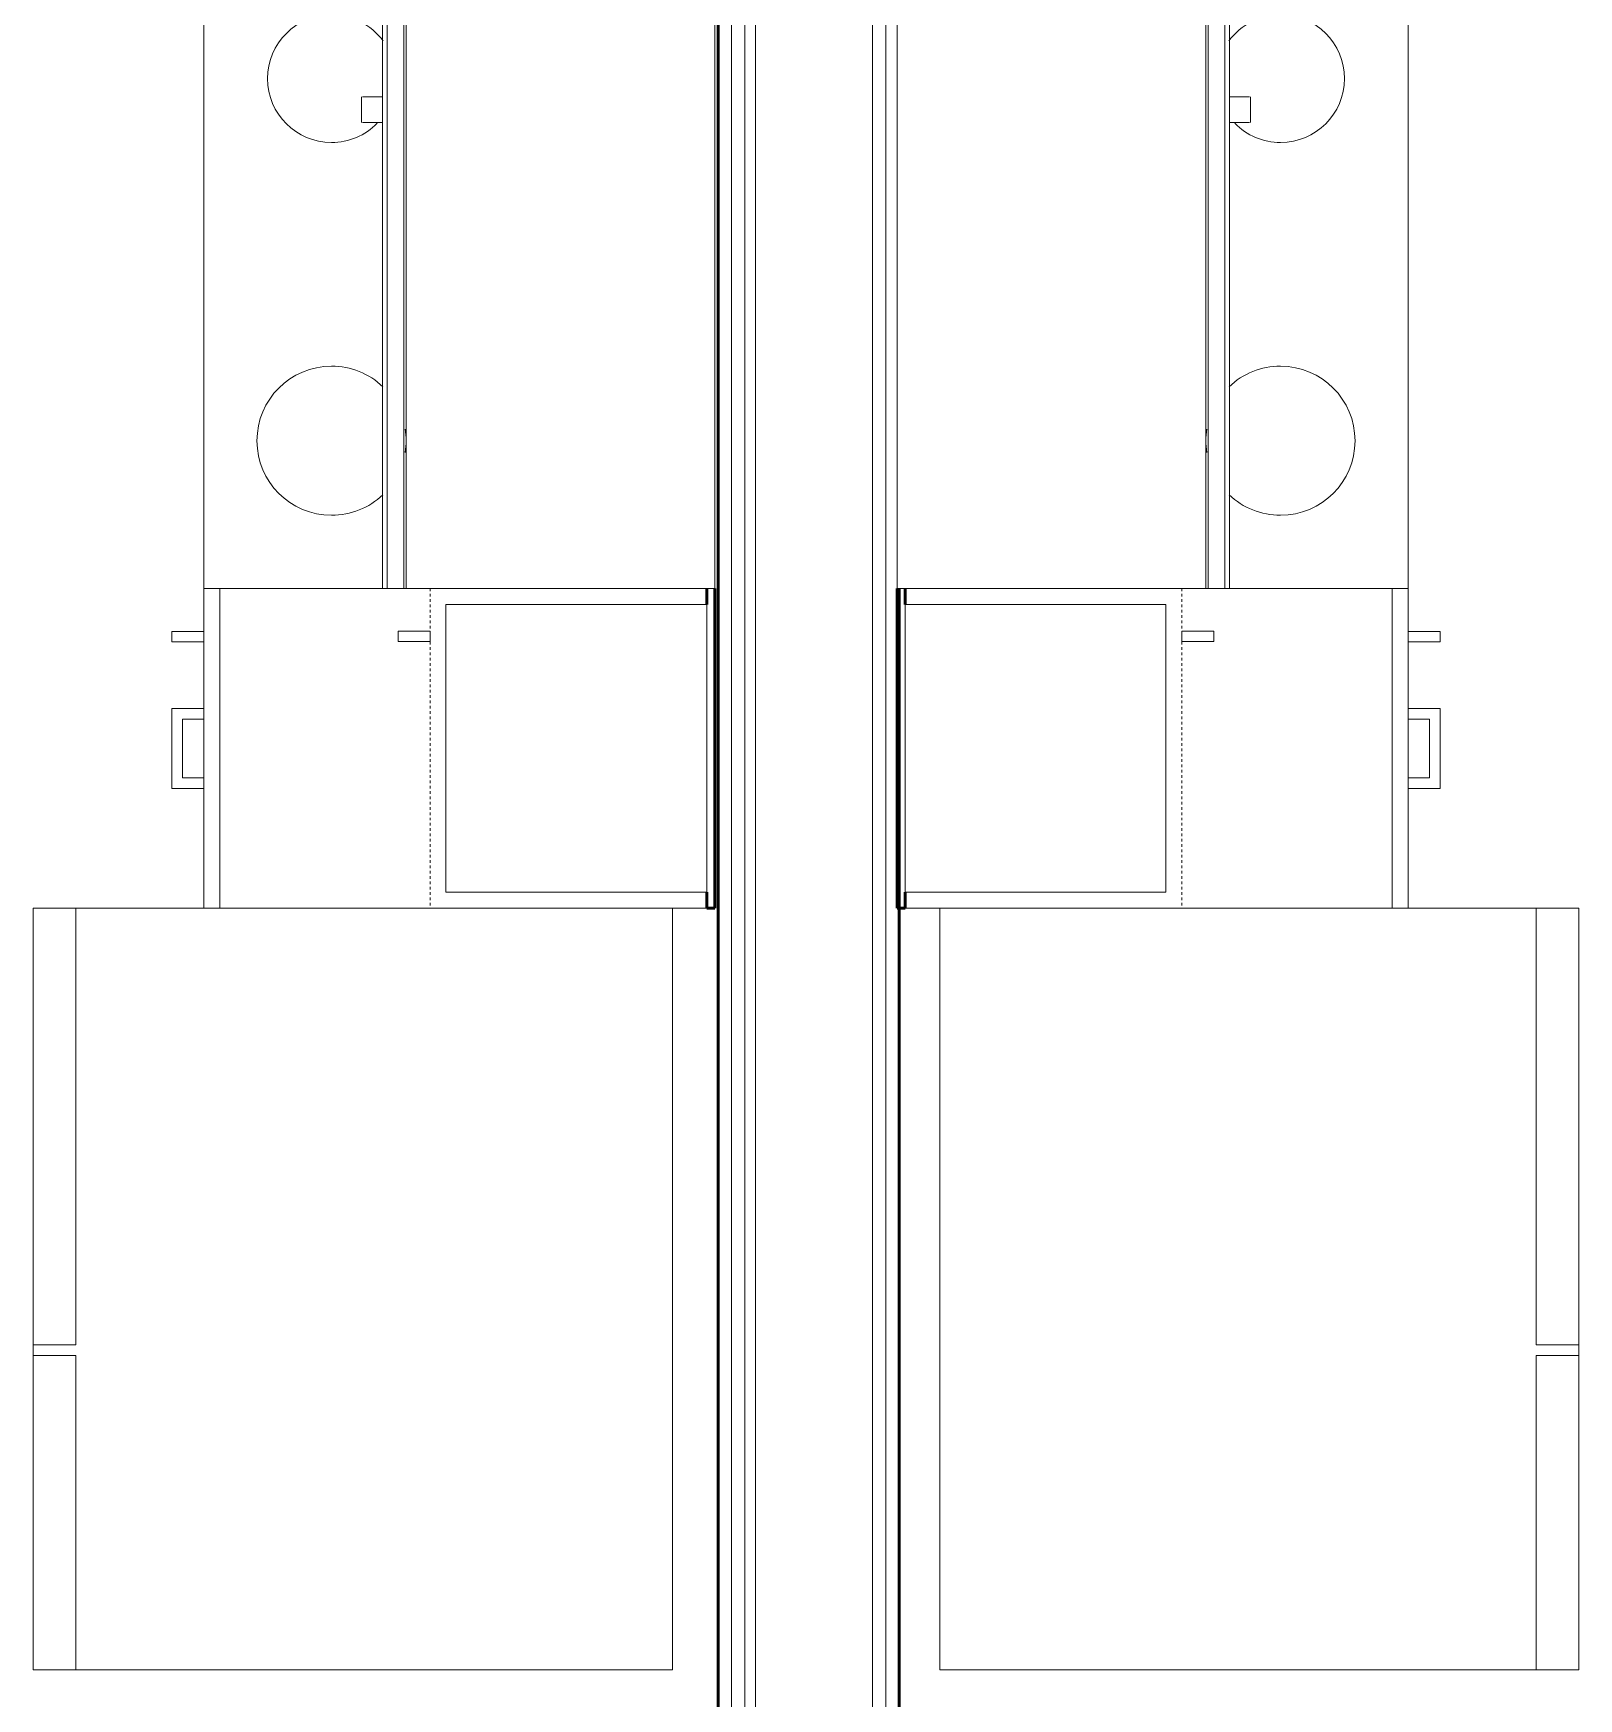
# Model space of a CAD drawing. Header units: inches. Extents: x -4235 to -464, y 9706 to 12425.
# Drawn here: x -2971.9 to -2899.4, y 10062.2 to 10140.4 of the extents above; entities that cross this region are included whole.
import ezdxf

# ---------------------------------------------------------------- set-up
doc = ezdxf.new("R2010")
doc.units = ezdxf.units.IN
doc.header["$MEASUREMENT"] = 0
doc.linetypes.add('Dash', pattern=[0.25, 0.125, -0.125])
for name, color, linetype, lineweight in [('0-1', 7, 'Continuous', 5), ('0-2', 254, 'Continuous', 9), ('A-WALL-1', 250, 'Continuous', 50), ('A-WALL-2', 50, 'Continuous', 13), ('A-WALL-3', 10, 'Continuous', 9), ('A-WALL-4', 254, 'Continuous', 9), ('A-WALL-6', 113, 'Continuous', 9), ('I-WALL-1', 250, 'Continuous', 50), ('I-WALL-2', 10, 'Continuous', 9), ('I-WALL-3', 254, 'Continuous', 9), ('Q-CASE-1', 10, 'Continuous', 9), ('Q-CASE-2', 254, 'Continuous', 9), ('Q-CASE-3', 7, 'Continuous', 9), ('Q-CASE-4', 7, 'Dash', 9), ('Q-SPCQ-1', 7, 'Continuous', 9)]:
    doc.layers.add(name, color=color, linetype=linetype, lineweight=lineweight)

# ---------------------------------------------------------------- blocks, each defined once
blk = doc.blocks.new('Refrigerator_-_Side-by-Side_6047 - 36_ X 30_-1372843-BACKGROUND - 1ST FLOOR')
at = {"layer": 'Q-SPCQ-1'}
for p, q in [((-17.875, 15.578), (17.875, 15.578)), ((-17.875, -14.422), (-17.875, 15.578)), ((-17.875, 15.578), (-3.125, 15.578)), ((-17.875, 15.578), (-17.875, 13.578)), ((-3.125, 13.578), (-3.125, 15.578)), ((-2.625, 15.578), (17.875, 15.578)), ((-2.625, 15.578), (-2.625, 13.578)), ((17.875, 15.578), (17.875, -14.422)), ((17.875, 13.578), (17.875, 15.578)), ((-3.125, 13.578), (-17.875, 13.578)), ((17.875, 13.578), (-2.625, 13.578)), ((17.875, -14.422), (-17.875, -14.422))]:
    blk.add_line(p, q, dxfattribs=at)
blk = doc.blocks.new('Range - 24_ x 30_-V35-BACKGROUND - 1ST FLOOR')
at = {"layer": 'Q-SPCQ-1'}
blk.add_line((29.437, -22), (30, -22), dxfattribs=at)
for centre, radius, start, end in [((6.5, -6), 3.5, 360, 180), ((23.5, -6), 3, 0, 180), ((6.5, -6), 3.5, 180, 223.56995), ((6.5, -6), 3.5, 316.3838, 0), ((23.5, -6), 3, 180, 225.73991), ((23.5, -6), 3, 306.12269, 0), ((6.5, -6), 3.5, 261.02276, 278.97724)]:
    blk.add_arc(centre, radius, start, end, dxfattribs=at)
blk = doc.blocks.new('30quot_MicrowaveVent_11166 - 70cm miele oven-2804781-BACKGROUND - 1ST FLOOR')
at = {"layer": 'Q-CASE-3'}
for p, q in [((8.879, 16.599), (7.687, 16.599)), ((7.687, 15.635), (7.687, 16.55)), ((8.879, 16.55), (8.879, 15.635)), ((15.679, 15.599), (-14.203, 15.599)), ((-14.203, 15.394), (-14.203, 15.599)), ((-14.203, 14.606), (-14.203, 15.394)), ((15.679, 15.394), (-14.203, 15.394)), ((15.679, 15.599), (15.679, 15.394)), ((15.679, 15.394), (15.679, 14.606)), ((15.679, 14.606), (-14.203, 14.606)), ((-14.203, 0), (-14.203, 14.488)), ((-14.203, 14.488), (15.679, 14.488)), ((15.679, 14.488), (15.679, 0)), ((-14.203, 0), (15.679, 0))]:
    blk.add_line(p, q, dxfattribs=at)
blk = doc.blocks.new('300 Series Wall Hung Cabinet_301 - 15_ x 27_-2760267-BACKGROUND - 1ST FLOOR')
at = {"layer": 'Q-CASE-3'}
for p, q in [((6.75, -0.188), (-6.75, -0.188)), ((-6.75, -0.188), (-6.75, -12.438)), ((6.75, -12.438), (6.75, -0.188)), ((-6.75, -12.438), (6.75, -12.438)), ((-5.5, -13.188), (-5.012, -13.188)), ((-5.5, -13.188), (-5.5, -14.687)), ((-5.012, -14.687), (-5.012, -13.188)), ((-5.5, -14.687), (-5.012, -14.687))]:
    blk.add_line(p, q, dxfattribs=at)
at = {"layer": 'Q-CASE-4'}
for p, q in [((7.5, -0.188), (-7.5, -0.188)), ((-7.5, -0.188), (-7.5, -13.188)), ((7.5, -13.188), (7.5, -0.188)), ((-7.5, -13.188), (7.5, -13.188))]:
    blk.add_line(p, q, dxfattribs=at)
blk = doc.blocks.new('Refrigerator_-_Side-by-Side_6047 - 36_ X 30_-345559-BACKGROUND - 1ST FLOOR')
at = {"layer": 'Q-SPCQ-1'}
for p, q in [((17.875, 14.422), (-17.875, 14.422)), ((-17.875, 14.422), (-17.875, -15.578)), ((17.875, -15.578), (17.875, 14.422)), ((-17.875, -13.578), (-3.125, -13.578)), ((-17.875, -13.578), (-17.875, -15.578)), ((-3.125, -15.578), (-3.125, -13.578)), ((-2.625, -13.578), (17.875, -13.578)), ((-2.625, -13.578), (-2.625, -15.578)), ((17.875, -15.578), (17.875, -13.578)), ((-17.875, -15.578), (17.875, -15.578)), ((-3.125, -15.578), (-17.875, -15.578)), ((17.875, -15.578), (-2.625, -15.578))]:
    blk.add_line(p, q, dxfattribs=at)
blk = doc.blocks.new('Range - 24_ x 30_-V71-BACKGROUND - 1ST FLOOR')
at = {"layer": 'Q-SPCQ-1'}
blk.add_line((29.437, 22), (30, 22), dxfattribs=at)
for centre, radius, start, end in [((6.5, 6), 3.5, 81.02275, 98.97725), ((6.5, 6), 3.5, 136.43005, 180), ((6.5, 6), 3.5, 360, 43.6162), ((23.5, 6), 3, 134.26009, 180), ((23.5, 6), 3, 360, 53.87731), ((6.5, 6), 3.5, 180, 0), ((23.5, 6), 3, 180, 360)]:
    blk.add_arc(centre, radius, start, end, dxfattribs=at)
blk = doc.blocks.new('30quot_MicrowaveVent_11166 - 70cm miele oven-2322118-BACKGROUND - 1ST FLOOR')
at = {"layer": 'Q-CASE-3'}
for p, q in [((-14.203, -14.488), (-14.203, 0)), ((15.679, 0), (-14.203, 0)), ((15.679, 0), (15.679, -14.488)), ((15.679, -14.488), (-14.203, -14.488)), ((-14.203, -14.606), (15.679, -14.606)), ((-14.203, -15.394), (-14.203, -14.606)), ((15.679, -14.606), (15.679, -15.394)), ((-14.203, -15.599), (-14.203, -15.394)), ((-14.203, -15.394), (15.679, -15.394)), ((-14.203, -15.599), (15.679, -15.599)), ((7.687, -16.55), (7.687, -15.635)), ((8.879, -15.635), (8.879, -16.55)), ((15.679, -15.394), (15.679, -15.599)), ((7.687, -16.599), (8.879, -16.599))]:
    blk.add_line(p, q, dxfattribs=at)
blk = doc.blocks.new('300 Series Wall Hung Cabinet_301 - 15_ x 27_-2759284-BACKGROUND - 1ST FLOOR')
at = {"layer": 'Q-CASE-3'}
for p, q in [((-5.012, 14.687), (-5.5, 14.687)), ((-5.5, 14.687), (-5.5, 13.188)), ((-5.012, 13.188), (-5.012, 14.687)), ((-5.012, 13.188), (-5.5, 13.188)), ((6.75, 12.438), (-6.75, 12.438)), ((-6.75, 12.438), (-6.75, 0.187)), ((6.75, 0.187), (6.75, 12.438)), ((-6.75, 0.187), (6.75, 0.187))]:
    blk.add_line(p, q, dxfattribs=at)
at = {"layer": 'Q-CASE-4'}
for p, q in [((-7.5, 0.187), (-7.5, 13.188)), ((-7.5, 13.188), (7.5, 13.188)), ((7.5, 13.188), (7.5, 0.187)), ((7.5, 0.187), (-7.5, 0.187))]:
    blk.add_line(p, q, dxfattribs=at)
blk = doc.blocks.new('Single Door 1 Drawer 211 - 211 Base Cabinet Single Door1 Drawer 15_-V93-BACKGROUND - 1ST FLOOR')
at = {"layer": 'Q-CASE-1'}
for p, q in [((-11.262, 23.25), (-11.262, 24)), ((1.726, 24), (1.238, 24)), ((-11.262, 23.25), (-11.262, 2)), ((-11.262, 0.375), (-11.262, 0)), ((-11.262, 0), (3.738, 0))]:
    blk.add_line(p, q, dxfattribs=at)
at = {"layer": 'Q-CASE-2'}
for p, q in [((-11.262, 24), (3.738, 24)), ((-5.138, 24), (-5.637, 24)), ((-2.387, 24), (-1.887, 24)), ((1.726, 24), (1.238, 24)), ((3.738, 24), (3.738, 23.25)), ((3.738, 23.25), (-11.262, 23.25)), ((3.738, 15.599), (3.738, 23.25)), ((3.738, 14.488), (3.738, 14.606)), ((-11.262, 2), (-11.262, 0.375))]:
    blk.add_line(p, q, dxfattribs=at)
at = {"layer": 'Q-CASE-3'}
for p, q in [((-1.887, 25.5), (-5.637, 25.5)), ((-5.637, 25.5), (-5.637, 24)), ((-1.887, 24), (-1.887, 25.5)), ((1.726, 25.499), (1.238, 25.499)), ((1.238, 25.499), (1.238, 24)), ((1.726, 24), (1.726, 25.499)), ((-5.138, 24), (-5.138, 25.001)), ((-5.138, 25.001), (-2.387, 25.001)), ((-2.387, 25.001), (-2.387, 24))]:
    blk.add_line(p, q, dxfattribs=at)
blk = doc.blocks.new('Single Door 1 Drawer 211 - 211 Base Cabinet Single Door1 Drawer 15_-V98-BACKGROUND - 1ST FLOOR')
at = {"layer": 'Q-CASE-1'}
for p, q in [((-11.262, -0.101), (-11.262, 0)), ((-11.262, 0), (3.738, 0)), ((-11.262, -0.375), (-11.262, -0.101)), ((-11.262, -23.25), (-11.262, -2)), ((-11.262, -23.25), (-11.262, -24)), ((1.238, -24), (1.726, -24))]:
    blk.add_line(p, q, dxfattribs=at)
at = {"layer": 'Q-CASE-2'}
for p, q in [((-11.262, -2), (-11.262, -0.375)), ((3.738, -14.488), (3.738, -14.606)), ((3.738, -15.599), (3.738, -23.25)), ((3.738, -23.25), (-11.262, -23.25)), ((3.738, -24), (3.738, -23.25)), ((-11.262, -24), (3.738, -24)), ((-5.637, -24), (-5.138, -24)), ((-1.887, -24), (-2.387, -24)), ((1.238, -24), (1.726, -24))]:
    blk.add_line(p, q, dxfattribs=at)
at = {"layer": 'Q-CASE-3'}
for p, q in [((-5.637, -24), (-5.637, -25.5)), ((-5.138, -25.001), (-5.138, -24)), ((-2.387, -24), (-2.387, -25.001)), ((-1.887, -25.5), (-1.887, -24)), ((1.238, -24), (1.238, -25.499)), ((1.726, -25.499), (1.726, -24)), ((-2.387, -25.001), (-5.138, -25.001)), ((-5.637, -25.5), (-1.887, -25.5)), ((1.238, -25.499), (1.726, -25.499))]:
    blk.add_line(p, q, dxfattribs=at)
blk = doc.blocks.new('CTR - 1st Phase - Unit Layouts_rvt-1-BACKGROUND - 1ST FLOOR')
at = {"layer": 'A-WALL-1'}
for p, q in [((-2940.3, 10114.283), (-2940.3, 10113.533)), ((-2939.925, 10099.283), (-2939.925, 10114.283)), ((-2931.375, 10114.283), (-2931.375, 10099.283)), ((-2931, 10113.533), (-2931, 10114.283)), ((-2940.3, 10100.033), (-2940.3, 10099.283)), ((-2931, 10099.283), (-2931, 10100.033)), ((-2940.3, 10099.283), (-2939.925, 10099.283)), ((-2931.375, 10099.283), (-2931, 10099.283))]:
    blk.add_line(p, q, dxfattribs=at)
at = {"layer": 'A-WALL-3'}
for p, q in [((-2931.375, 10114.283), (-2931.375, 10099.283)), ((-2931.375, 10099.283), (-2931.274, 10099.283))]:
    blk.add_line(p, q, dxfattribs=at)
at = {"layer": 'A-WALL-4'}
for p, q in [((-2940.3, 10114.283), (-2940.3, 10113.533)), ((-2939.925, 10099.283), (-2939.925, 10114.283)), ((-2931, 10113.533), (-2931, 10114.283)), ((-2940.3, 10100.033), (-2940.3, 10099.283)), ((-2931, 10099.283), (-2931, 10100.033)), ((-2940.3, 10099.283), (-2939.925, 10099.283)), ((-2931.274, 10099.283), (-2931, 10099.283))]:
    blk.add_line(p, q, dxfattribs=at)
at = {"layer": 'A-WALL-6'}
for p, q in [((-2963.925, 10157.164), (-2963.925, 10099.283)), ((-2963.925, 10099.283), (-2963.925, 10157.164)), ((-2907.375, 10099.283), (-2907.375, 10157.164)), ((-2907.375, 10157.164), (-2907.375, 10099.283)), ((-2939.925, 10099.283), (-2939.925, 10114.283)), ((-2939.925, 10114.283), (-2939.925, 10099.283)), ((-2931.375, 10114.283), (-2931.375, 10099.283)), ((-2931.375, 10099.283), (-2931.375, 10114.283)), ((-2941.925, 10099.283), (-2963.925, 10099.283)), ((-2941.925, 10099.283), (-2940.3, 10099.283)), ((-2940.3, 10099.283), (-2941.925, 10099.283)), ((-2940.3, 10099.283), (-2939.925, 10099.283)), ((-2939.925, 10099.283), (-2940.3, 10099.283)), ((-2931.375, 10099.283), (-2931.274, 10099.283)), ((-2931.274, 10099.283), (-2931.375, 10099.283)), ((-2931.274, 10099.283), (-2931, 10099.283)), ((-2931, 10099.283), (-2931.274, 10099.283)), ((-2931, 10099.283), (-2929.375, 10099.283)), ((-2929.375, 10099.283), (-2931, 10099.283)), ((-2907.375, 10099.283), (-2929.375, 10099.283))]:
    blk.add_line(p, q, dxfattribs=at)
at = {"layer": '0-2'}
for name, p, rotation in [('Range - 24_ x 30_-V35-BACKGROUND - 1ST FLOOR', (-2963.925, 10114.727), 90.00000000001162), ('30quot_MicrowaveVent_11166 - 70cm miele oven-2804781-BACKGROUND - 1ST FLOOR', (-2939.925, 10128.486), 89.99999999999541), ('30quot_MicrowaveVent_11166 - 70cm miele oven-2322118-BACKGROUND - 1ST FLOOR', (-2931.375, 10128.486), 89.99999999999034), ('Range - 24_ x 30_-V71-BACKGROUND - 1ST FLOOR', (-2907.375, 10114.727), 89.9999999999884), ('Single Door 1 Drawer 211 - 211 Base Cabinet Single Door1 Drawer 15_-V93-BACKGROUND - 1ST FLOOR', (-2939.925, 10110.545), 90.00000000000064), ('300 Series Wall Hung Cabinet_301 - 15_ x 27_-2760267-BACKGROUND - 1ST FLOOR', (-2940.113, 10106.783), 269.9999999999977), ('Single Door 1 Drawer 211 - 211 Base Cabinet Single Door1 Drawer 15_-V98-BACKGROUND - 1ST FLOOR', (-2931.375, 10110.545), 89.9999999999851), ('300 Series Wall Hung Cabinet_301 - 15_ x 27_-2759284-BACKGROUND - 1ST FLOOR', (-2931.188, 10106.783), 269.9999999999895), ('Refrigerator_-_Side-by-Side_6047 - 36_ X 30_-1372843-BACKGROUND - 1ST FLOOR', (-2956.347, 10081.408), 90.00000000000688), ('Refrigerator_-_Side-by-Side_6047 - 36_ X 30_-345559-BACKGROUND - 1ST FLOOR', (-2914.953, 10081.408), 89.99999999999312)]:
    blk.add_blockref(name, p, dxfattribs=dict(at, rotation=rotation))
blk = doc.blocks.new('CTR - 1st Phase - Common Walls_rvt-1-BACKGROUND - 1ST FLOOR')
at = {"layer": 'A-WALL-2'}
for p, q in [((-2939.149, 10018.089), (-2939.149, 10373.414)), ((-2938.524, 10018.089), (-2938.524, 10373.414)), ((-2938.024, 10018.089), (-2938.024, 10373.414)), ((-2932.524, 10018.089), (-2932.524, 10373.414)), ((-2931.899, 10018.089), (-2931.899, 10373.414))]:
    blk.add_line(p, q, dxfattribs=at)
at = {"layer": 'I-WALL-1'}
for p, q in [((-2939.774, 10373.414), (-2939.774, 10018.089)), ((-2931.274, 10018.089), (-2931.274, 10114.283))]:
    blk.add_line(p, q, dxfattribs=at)
at = {"layer": 'I-WALL-2'}
blk.add_line((-2931.274, 10099.283), (-2931.274, 10114.283), dxfattribs=at)
at = {"layer": 'I-WALL-3'}
for p, q in [((-2939.774, 10180.752), (-2939.774, 10060.816)), ((-2931.274, 10060.81), (-2931.274, 10099.283))]:
    blk.add_line(p, q, dxfattribs=at)

msp = doc.modelspace()

# ---------------------------------------------------------------- block references
at = {"layer": '0-1'}
for name in ['CTR - 1st Phase - Unit Layouts_rvt-1-BACKGROUND - 1ST FLOOR', 'CTR - 1st Phase - Common Walls_rvt-1-BACKGROUND - 1ST FLOOR']:
    msp.add_blockref(name, (0, 0), dxfattribs=at)

doc.saveas('drawing.dxf')
